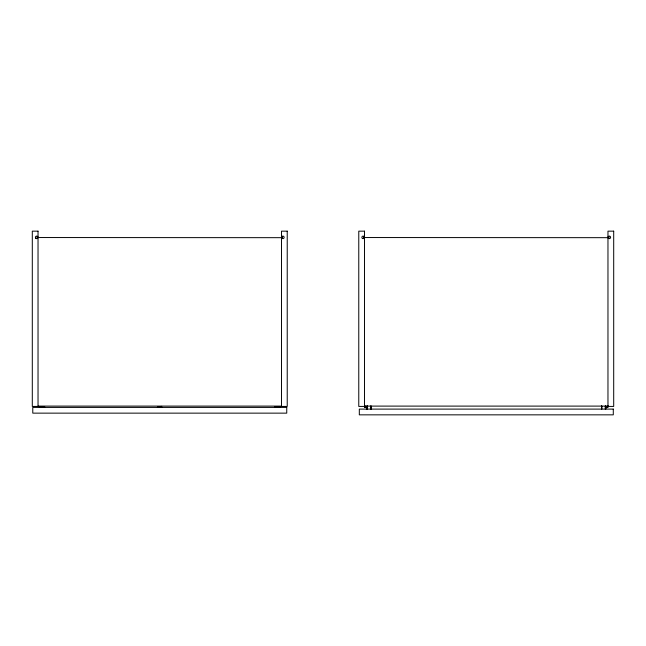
<?xml version="1.0" encoding="UTF-8"?>
<svg xmlns="http://www.w3.org/2000/svg" width="646" height="646" viewBox="0 0 646 646"><rect width="100%" height="100%" fill="white"/><g stroke="black" fill="none" stroke-linecap="round" stroke-linejoin="round"><path stroke-width="0.97" d="M367.09 406.197L366.985 409.104L367.009 406.084M160.862 406.609L160.959 407.408M608.023 406.81L607.232 406.714L607.547 405.971M607.45 406.495L608.023 406.237L607.45 405.922L606.594 406.923M281.721 237.68L37.718 237.534L37.08 238.043L37.08 236.702L38.033 237.203M608.193 237.68L364.191 237.534L363.553 238.043L363.553 236.702L364.505 237.203M365.652 406.617L364.57 407.037L364.57 405.922L365.37 406.714L364.57 406.649L365.143 405.922M158.666 406.609L158.819 407.408L158.496 407.085L161.032 407.085M364.909 407.037L365.475 406.835M607.951 406.673L607.305 406.617M364.57 406.649L365.216 406.56M160.781 407.069L158.746 407.069L159.094 407.408M158.666 406.932L160.862 406.932L158.827 407.085M281.495 237.203L282.447 236.702L282.447 238.043L281.809 237.534M607.967 237.203L608.92 236.702L608.92 238.043L608.282 237.534M38.033 406.1L281.495 406.1M364.505 406.1L607.967 406.1M606.497 406.399L608.023 407.037L608.023 405.922M364.57 406.81L365.143 406.81M364.57 406.932L365.143 406.932M365.693 406.923L367.227 406.923M605.375 406.923L606.909 406.923M607.45 406.932L608.023 406.932M364.57 406.487L365.143 406.495M364.796 406.705L365.37 406.714M364.57 406.237L365.143 406.334M607.45 406.14L608.023 406.237M365.531 406.794L366.007 406.923M367.219 406.197L367.251 409.104L367.138 406.084M605.625 407.158L605.633 409.104L605.633 406.084M605.463 406.084L605.463 409.104M605.286 406.084L605.286 409.104M601.846 406.084L601.846 409.104M601.668 406.084L601.539 409.104M601.491 406.084L601.491 409.104M371.103 406.084L371.054 409.104M370.933 406.084L370.933 409.104M370.756 406.084L370.756 409.104M367.316 406.084L367.316 409.104M280.138 407.408L280.138 406.609L274.881 406.609L274.881 407.408M162.154 407.408L157.374 407.408M160.539 406.609L158.989 406.609M159.764 406.423L159.764 407.408M44.647 407.408L44.647 406.609L39.39 406.609L39.39 407.408M38.033 231.155L32.3 231.155L32.3 406.423L38.033 406.423L38.033 231.155M287.228 231.155L281.495 231.155L281.495 406.423L287.228 406.423L287.228 231.155M364.505 231.155L358.772 231.155L358.772 406.423L364.505 406.423L364.505 231.155M613.7 231.155L607.967 231.155L607.967 406.423L613.7 406.423L613.7 231.155M161.678 406.423L157.85 406.609L161.678 406.423M286.751 407.408L32.776 407.408L32.776 413.141L286.751 413.141L286.751 407.408M613.288 409.104L359.313 409.104L359.313 414.845L613.288 414.845L613.288 409.104M605.633 409.104L605.633 406.189L605.633 409.104M35.78 238.269A1.276 1.276 0 0 0 37.912 237.704A1.276 1.276 0 0 0 36.354 236.137A1.276 1.276 0 0 0 35.78 238.269M282.205 238.479A1.276 1.276 0 0 0 284.119 237.373A1.276 1.276 0 0 0 282.205 236.266A1.276 1.276 0 0 0 282.205 238.479M362.519 238.479A1.276 1.276 0 0 0 364.433 237.373A1.276 1.276 0 0 0 362.519 236.266A1.276 1.276 0 0 0 362.519 238.479M608.419 238.269A1.276 1.276 0 0 0 610.551 237.704A1.276 1.276 0 0 0 608.984 236.137A1.276 1.276 0 0 0 608.419 238.269"/></g></svg>
